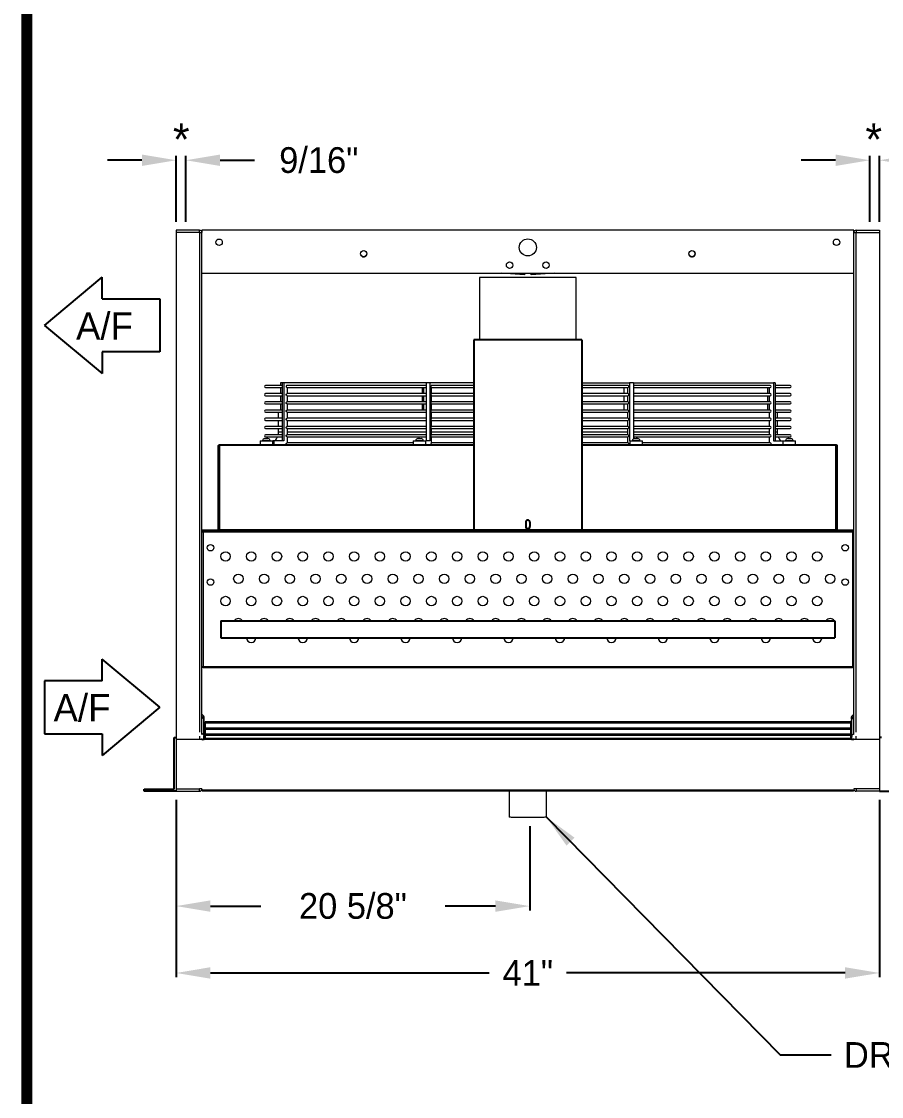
# Model space of a CAD drawing. Extents: x 6 to 271, y -23 to 146.
# Drawn here: x 10.7 to 60.8, y 38 to 100.6 of the extents above; entities that cross this region are included whole.
import ezdxf
from ezdxf.enums import TextEntityAlignment as Align

# ---------------------------------------------------------------- set-up
doc = ezdxf.new("R2010")
doc.units = 0
doc.header["$MEASUREMENT"] = 0
doc.layers.get('0').update_dxf_attribs({"linetype": 'CONTINUOUS'})
doc.layers.get('Defpoints').update_dxf_attribs({"linetype": 'CONTINUOUS'})
doc.dimstyles.get("Standard").update_dxf_attribs({"dimtxt": 1.5, "dimasz": 2, "dimexe": 0.25, "dimexo": 0.5, "dimgap": 0.75, "dimtad": 0, "dimtih": 1, "dimtoh": 1, "dimdec": 4, "dimzin": 0, "dimdsep": 46, "dimlunit": 5, "dimtxsty": 'STANDARD', "dimcen": 0.125, "dimclrd": 1, "dimclre": 1, "dimclrt": 1, "dimadec": 0, "dimazin": 0, "dimtfac": 1, "dimtdec": 4, "dimtofl": 0, "dimtmove": 0, "dimatfit": 3, "dimfxl": 1, "dimfrac": 2, "dimtolj": 1, "dimtzin": 0, "dimarcsym": 0})

# ---------------------------------------------------------------- blocks, each defined once
blk = doc.blocks.new('099front')
at = {"color": 0, "ltscale": 7}
for p, q in [((59.351, 106.851), (53.039, 106.851)), ((53.039, 106.851), (53.039, 95.789)), ((59.351, 106.851), (59.351, 95.789)), ((56.07, 96.226), (56.07, 95.976)), ((56.32, 96.226), (56.32, 95.976)), ((53.039, 95.789), (59.351, 95.789))]:
    blk.add_line(p, q, dxfattribs=at)
for centre, start, end in [((56.195, 96.226), 0, 180), ((56.195, 95.976), 180, 0)]:
    blk.add_arc(centre, 0.125, start, end, dxfattribs=at)
blk = doc.blocks.new('*D25')
at = {"color": 7, "lineweight": -2}
for p, q in [((19.707, 88.965), (19.707, 92.794)), ((20.27, 88.965), (20.27, 92.794)), ((17.707, 92.544), (15.707, 92.544)), ((22.27, 92.544), (24.27, 92.544))]:
    blk.add_line(p, q, dxfattribs=at)
at = {"color": 7}
for points in [[(17.707, 92.877), (17.707, 92.211), (19.707, 92.544)], [(22.27, 92.877), (22.27, 92.211), (20.27, 92.544)]]:
    blk.add_solid(points, dxfattribs=at)
at = {"layer": 'Defpoints', "color": 0}
for p in [(19.707, 92.544), (19.707, 88.465), (20.27, 88.465)]:
    blk.add_point(p, dxfattribs=at)
at = {"color": 7, "insert": (28.02, 92.544), "char_height": 1.5, "attachment_point": 5}
blk.add_mtext('\\A1;9/16"', dxfattribs=at)
blk = doc.blocks.new('*D26')
at = {"color": 7, "lineweight": -2}
for p, q in [((60.145, 88.965), (60.145, 92.794)), ((60.707, 88.965), (60.707, 92.794)), ((58.145, 92.544), (56.145, 92.544)), ((62.707, 92.544), (64.707, 92.544))]:
    blk.add_line(p, q, dxfattribs=at)
at = {"color": 7}
for points in [[(58.145, 92.877), (58.145, 92.211), (60.145, 92.544)], [(62.707, 92.877), (62.707, 92.211), (60.707, 92.544)]]:
    blk.add_solid(points, dxfattribs=at)
at = {"layer": 'Defpoints', "color": 0}
for p in [(60.145, 92.544), (60.145, 88.465), (60.707, 88.465)]:
    blk.add_point(p, dxfattribs=at)
at = {"color": 7, "insert": (68.457, 92.544), "char_height": 1.5, "attachment_point": 5}
blk.add_mtext('\\A1;9/16"', dxfattribs=at)
blk = doc.blocks.new('Air Flow Arror')
for p, q in [((-1.543, 6.735), (-4.35, 3.368)), ((-1.543, 6.735), (1.263, 3.368)), ((-3.087, 3.368), (-4.35, 3.368)), ((-3.087, 3.368), (-3.087, 0)), ((0, 0), (0, 3.368)), ((0, 3.368), (1.263, 3.368)), ((-3.087, 0), (0, 0))]:
    blk.add_line(p, q)
blk.add_text('A/F', height=1.5938, rotation=90).set_placement((-0.712, 0.532))
blk = doc.blocks.new('*D27')
at = {"color": 7, "lineweight": -2}
for p, q in [((19.707, 55.278), (19.707, 44.939)), ((60.707, 55.278), (60.707, 44.939)), ((21.707, 45.189), (37.957, 45.189)), ((58.707, 45.189), (42.457, 45.189))]:
    blk.add_line(p, q, dxfattribs=at)
at = {"color": 7}
for points in [[(21.707, 45.523), (21.707, 44.856), (19.707, 45.189)], [(58.707, 45.523), (58.707, 44.856), (60.707, 45.189)]]:
    blk.add_solid(points, dxfattribs=at)
at = {"layer": 'Defpoints', "color": 0}
for p in [(19.707, 55.778), (60.707, 55.778), (60.707, 45.189)]:
    blk.add_point(p, dxfattribs=at)
at = {"color": 7, "insert": (40.207, 45.189), "char_height": 1.5, "attachment_point": 5}
blk.add_mtext('\\A1;41"', dxfattribs=at)
blk = doc.blocks.new('*D28')
at = {"color": 7, "lineweight": -2}
for p, q in [((19.707, 55.278), (19.707, 48.834)), ((40.316, 53.743), (40.316, 48.834)), ((21.707, 49.084), (24.637, 49.084)), ((38.316, 49.084), (35.387, 49.084))]:
    blk.add_line(p, q, dxfattribs=at)
at = {"color": 7}
for points in [[(21.707, 49.418), (21.707, 48.751), (19.707, 49.084)], [(38.316, 49.418), (38.316, 48.751), (40.316, 49.084)]]:
    blk.add_solid(points, dxfattribs=at)
at = {"layer": 'Defpoints', "color": 0}
for p in [(19.707, 55.778), (40.316, 54.243), (40.316, 49.084)]:
    blk.add_point(p, dxfattribs=at)
at = {"color": 7, "insert": (30.012, 49.084), "char_height": 1.5, "attachment_point": 5}
blk.add_mtext('\\A1;20 5/8"', dxfattribs=at)

msp = doc.modelspace()

# ---------------------------------------------------------------- linework, layer by layer
at = {"color": 0, "linetype": 'Continuous', "lineweight": 15}
for p, q in [((19.70728, 88.4653), (19.70728, 88.3308)), ((21.07178, 88.4653), (19.70728, 88.4653)), ((21.07178, 88.3308), (19.70728, 88.3308)), ((19.70728, 88.3298), (19.70728, 55.9133)), ((21.07178, 88.3298), (19.70728, 88.3298)), ((21.07178, 88.3308), (21.07178, 88.4653)), ((21.07178, 88.3298), (21.20728, 88.3298)), ((21.07178, 88.3298), (21.07178, 59.21992)), ((59.20728, 88.4653), (21.20728, 88.4653)), ((21.20728, 88.4653), (21.20728, 88.3298)), ((21.20728, 59.08445), (21.20728, 88.3298)), ((59.20728, 88.3298), (59.20728, 88.4653)), ((59.20728, 59.08445), (59.20728, 88.3298)), ((59.20728, 88.3298), (59.34278, 88.3298)), ((59.34278, 88.4653), (59.34278, 88.3308)), ((59.34278, 88.4653), (60.70728, 88.4653)), ((59.34278, 88.3308), (60.70728, 88.3308)), ((59.34278, 88.3298), (60.70728, 88.3298)), ((59.34278, 59.21992), (59.34278, 88.3298)), ((60.70728, 88.4653), (60.70728, 88.3308)), ((60.70728, 88.3298), (60.70728, 55.9133)), ((21.20728, 85.9653), (59.20728, 85.9653)), ((40.00388, 85.85846), (38.65053, 85.9653)), ((40.01232, 85.9653), (40.00388, 85.85846)), ((40.41067, 85.85846), (40.40223, 85.9653)), ((41.76402, 85.9653), (40.41067, 85.85846)), ((43.01978, 85.7088), (37.39478, 85.7088)), ((25.79377, 79.5778), (25.79377, 79.42292)), ((25.88714, 79.5778), (25.79377, 79.5778)), ((25.98052, 79.5778), (25.88714, 79.5778)), ((25.88714, 79.5778), (25.88714, 76.1968)), ((25.98052, 79.5778), (25.98052, 76.1968)), ((34.27568, 79.5778), (25.98052, 79.5778)), ((34.50111, 79.5778), (34.27568, 79.5778)), ((34.27568, 79.5778), (34.27568, 76.1968)), ((34.50111, 79.5778), (34.50111, 76.1968)), ((37.05103, 79.5778), (34.50111, 79.5778)), ((43.36353, 79.5778), (46.13887, 79.5778)), ((46.13887, 79.5778), (46.13887, 76.1968)), ((46.3643, 79.5778), (46.13887, 79.5778)), ((46.3643, 79.5778), (46.3643, 76.3049)), ((46.3643, 79.5778), (54.52741, 79.5778)), ((54.52741, 79.5778), (54.52741, 76.1968)), ((54.62078, 79.5778), (54.52741, 79.5778)), ((54.62078, 79.5778), (54.62078, 76.1968)), ((25.88714, 79.42292), (24.91716, 79.42292)), ((24.91716, 79.30292), (25.88714, 79.30292)), ((25.88714, 78.94425), (24.91716, 78.94425)), ((25.79377, 79.30292), (25.79377, 78.94425)), ((26.17623, 79.30292), (34.27568, 79.30292)), ((34.27568, 79.42292), (26.17627, 79.42292)), ((34.27568, 78.94425), (26.17627, 78.94425)), ((26.20594, 78.94425), (26.20594, 79.30292)), ((34.05026, 79.30292), (34.05026, 78.94425)), ((34.14363, 78.94425), (34.14363, 79.30292)), ((34.58217, 79.30292), (37.05103, 79.30292)), ((37.05103, 79.42292), (34.58226, 79.42292)), ((37.05103, 78.94425), (34.58226, 78.94425)), ((34.59448, 78.94425), (34.59448, 79.30292)), ((46.05855, 79.42292), (43.36353, 79.42292)), ((43.36353, 79.30292), (46.05855, 79.30292)), ((46.05855, 78.94425), (43.36353, 78.94425)), ((45.82007, 78.94425), (45.82007, 79.30292)), ((46.04549, 78.94425), (46.04549, 79.30292)), ((54.3335, 79.42292), (46.3643, 79.42292)), ((46.3643, 79.30292), (54.3335, 79.30292)), ((54.3335, 78.94425), (46.3643, 78.94425)), ((54.20861, 78.94425), (54.20861, 79.30292)), ((54.30198, 78.94425), (54.30198, 79.30292)), ((55.49739, 79.42292), (54.62078, 79.42292)), ((54.62078, 79.30292), (55.49739, 79.30292)), ((55.49739, 78.94425), (54.62078, 78.94425)), ((24.91716, 78.82425), (25.88714, 78.82425)), ((25.88714, 78.46559), (24.91716, 78.46559)), ((24.91716, 78.34559), (25.88714, 78.34559)), ((25.79377, 78.82425), (25.79377, 78.46559)), ((25.79377, 78.34559), (25.79377, 77.98692)), ((26.17623, 78.82425), (34.27568, 78.82425)), ((26.17623, 78.34559), (34.27568, 78.34559)), ((34.27568, 78.46559), (26.17627, 78.46559)), ((26.20594, 78.46559), (26.20594, 78.82425)), ((26.20594, 77.98692), (26.20594, 78.34559)), ((34.05026, 78.82425), (34.05026, 78.46559)), ((34.05026, 78.34559), (34.05026, 77.98692)), ((34.14363, 78.46559), (34.14363, 78.82425)), ((34.14363, 77.98692), (34.14363, 78.34559)), ((34.58217, 78.82425), (37.05103, 78.82425)), ((34.58218, 78.34559), (37.05103, 78.34559)), ((37.05103, 78.46559), (34.58226, 78.46559)), ((34.59448, 78.46559), (34.59448, 78.82425)), ((34.59448, 77.98692), (34.59448, 78.34559)), ((43.36353, 78.82425), (46.05855, 78.82425)), ((46.05855, 78.46559), (43.36353, 78.46559)), ((43.36353, 78.34559), (46.05855, 78.34559)), ((45.82007, 78.46559), (45.82007, 78.82425)), ((45.82007, 77.98692), (45.82007, 78.34559)), ((46.04549, 78.46559), (46.04549, 78.82425)), ((46.04549, 77.98692), (46.04549, 78.34559)), ((46.3643, 78.82425), (54.3335, 78.82425)), ((54.3335, 78.46559), (46.3643, 78.46559)), ((46.3643, 78.34559), (54.3335, 78.34559)), ((54.20861, 78.46559), (54.20861, 78.82425)), ((54.20861, 77.98692), (54.20861, 78.34559)), ((54.30198, 78.46559), (54.30198, 78.82425)), ((54.30198, 77.98692), (54.30198, 78.34559)), ((54.62078, 78.82425), (55.49739, 78.82425)), ((55.49739, 78.46559), (54.62078, 78.46559)), ((54.62078, 78.34559), (55.49739, 78.34559)), ((25.88714, 77.98692), (24.91716, 77.98692)), ((24.91716, 77.86692), (25.88714, 77.86692)), ((26.17623, 77.86692), (34.27568, 77.86692)), ((34.27568, 77.98692), (26.17627, 77.98692)), ((26.20594, 77.50826), (26.20594, 77.86692)), ((34.58218, 77.86692), (37.05103, 77.86692)), ((37.05103, 77.98692), (34.58226, 77.98692)), ((34.59448, 77.50826), (34.59448, 77.86692)), ((46.05855, 77.98692), (43.36353, 77.98692)), ((43.36353, 77.86692), (46.05855, 77.86692)), ((46.04549, 77.50826), (46.04549, 77.86692)), ((54.3335, 77.98692), (46.3643, 77.98692)), ((46.3643, 77.86692), (54.3335, 77.86692)), ((54.30198, 77.50826), (54.30198, 77.86692)), ((55.49739, 77.98692), (54.62078, 77.98692)), ((54.62078, 77.86692), (55.49739, 77.86692)), ((25.88714, 77.50826), (24.91716, 77.50826)), ((24.91716, 77.38826), (25.88714, 77.38826)), ((26.17623, 77.38826), (34.27568, 77.38826)), ((34.27568, 77.50826), (26.17627, 77.50826)), ((26.20594, 77.02959), (26.20594, 77.38826)), ((34.58218, 77.38826), (37.05103, 77.38826)), ((37.05103, 77.50826), (34.58226, 77.50826)), ((34.59448, 77.02959), (34.59448, 77.38826)), ((46.05855, 77.50826), (43.36353, 77.50826)), ((43.36353, 77.38826), (46.05855, 77.38826)), ((46.04549, 77.02959), (46.04549, 77.38826)), ((54.3335, 77.50826), (46.3643, 77.50826)), ((46.3643, 77.38826), (54.3335, 77.38826)), ((54.30198, 77.02959), (54.30198, 77.38826)), ((55.49739, 77.50826), (54.62078, 77.50826)), ((54.62078, 77.38826), (55.49739, 77.38826)), ((25.88714, 77.02959), (24.91716, 77.02959)), ((24.91716, 76.90959), (25.88714, 76.90959)), ((25.88714, 76.55092), (24.91716, 76.55092)), ((24.91716, 76.43092), (25.88714, 76.43092)), ((25.88714, 76.7028), (25.65948, 76.7028)), ((26.17623, 76.90959), (34.27568, 76.90959)), ((26.17623, 76.43092), (34.27568, 76.43092)), ((34.27568, 77.02959), (26.17627, 77.02959)), ((34.27568, 76.55092), (26.17627, 76.55092)), ((26.20594, 76.55092), (26.20594, 76.90959)), ((34.27568, 76.7028), (26.20594, 76.7028)), ((26.20594, 76.07226), (26.20594, 76.43092)), ((34.58217, 76.90959), (37.05103, 76.90959)), ((34.58217, 76.43092), (37.05103, 76.43092)), ((37.05103, 77.02959), (34.58226, 77.02959)), ((37.05103, 76.55092), (34.58226, 76.55092)), ((34.59448, 76.55092), (34.59448, 76.90959)), ((37.05103, 76.7028), (34.59448, 76.7028)), ((34.59448, 76.07226), (34.59448, 76.43092)), ((46.05855, 77.02959), (43.36353, 77.02959)), ((43.36353, 76.90959), (46.05855, 76.90959)), ((46.04549, 76.7028), (43.36353, 76.7028)), ((46.05855, 76.55092), (43.36353, 76.55092)), ((43.36353, 76.43092), (46.05855, 76.43092)), ((46.04549, 76.55092), (46.04549, 76.90959)), ((46.04549, 76.07226), (46.04549, 76.43092)), ((54.3335, 77.02959), (46.3643, 77.02959)), ((46.3643, 76.90959), (54.3335, 76.90959)), ((54.30198, 76.7028), (46.3643, 76.7028)), ((54.3335, 76.55092), (46.3643, 76.55092)), ((46.3643, 76.43092), (54.3335, 76.43092)), ((54.30198, 76.55092), (54.30198, 76.90959)), ((54.30198, 76.07226), (54.30198, 76.43092)), ((55.49739, 77.02959), (54.62078, 77.02959)), ((54.62078, 76.90959), (55.49739, 76.90959)), ((54.75508, 76.7028), (54.62078, 76.7028)), ((55.49739, 76.55092), (54.62078, 76.55092)), ((54.62078, 76.43092), (55.49739, 76.43092)), ((22.20728, 75.9143), (22.15728, 75.9143)), ((22.15728, 71.0163), (22.15728, 75.9143)), ((22.20728, 71.0163), (22.20728, 75.9143)), ((22.25728, 75.9143), (22.20728, 75.9143)), ((22.20828, 75.9653), (22.20828, 75.9153)), ((22.20828, 75.9653), (22.25828, 75.9653)), ((37.05103, 75.9653), (22.25828, 75.9653)), ((22.25828, 75.9143), (22.25828, 75.9653)), ((37.05103, 75.9143), (22.25828, 75.9143)), ((22.25828, 71.0163), (22.25828, 75.9143)), ((24.59426, 76.1968), (25.10447, 76.1968)), ((24.76117, 76.1978), (24.74451, 76.1978)), ((25.18201, 76.1978), (24.76117, 76.1978)), ((24.86851, 76.3218), (24.86867, 76.3218)), ((24.8714, 76.3218), (24.86867, 76.3218)), ((24.8714, 76.3218), (24.8819, 76.3218)), ((24.89258, 76.3218), (24.8819, 76.3218)), ((24.89258, 76.3218), (24.96862, 76.3218)), ((24.98018, 76.3218), (24.96862, 76.3218)), ((24.98646, 76.3218), (24.98018, 76.3218)), ((24.98646, 76.3218), (25.01183, 76.3218)), ((25.02637, 76.3218), (25.01183, 76.3218)), ((25.02637, 76.3218), (25.05801, 76.3218)), ((25.10447, 76.1968), (25.33226, 76.1968)), ((25.39755, 76.1968), (25.33226, 76.1968)), ((25.39755, 76.1968), (25.39755, 75.9653)), ((25.98052, 76.1968), (25.39755, 76.1968)), ((33.524, 76.07226), (26.17627, 76.07226)), ((33.524, 76.1968), (34.03421, 76.1968)), ((33.80929, 76.1978), (33.67425, 76.1978)), ((33.79825, 76.3218), (33.8299, 76.3218)), ((34.11175, 76.1978), (33.80929, 76.1978)), ((33.84444, 76.3218), (33.8299, 76.3218)), ((33.84444, 76.3218), (33.86981, 76.3218)), ((33.87609, 76.3218), (33.86981, 76.3218)), ((33.88764, 76.3218), (33.87609, 76.3218)), ((33.88764, 76.3218), (33.96368, 76.3218)), ((33.97436, 76.3218), (33.96368, 76.3218)), ((33.97436, 76.3218), (33.98487, 76.3218)), ((33.9876, 76.3218), (33.98487, 76.3218)), ((33.9876, 76.3218), (33.98775, 76.3218)), ((34.03421, 76.1968), (34.262, 76.1968)), ((34.50111, 76.1968), (34.262, 76.1968)), ((37.05103, 76.07226), (34.58226, 76.07226)), ((46.05855, 76.07226), (43.36353, 76.07226)), ((58.15628, 75.9653), (43.36353, 75.9653)), ((58.15628, 75.9143), (43.36353, 75.9143)), ((46.13887, 76.1968), (46.15255, 76.1968)), ((46.15255, 76.1968), (46.66276, 76.1968)), ((46.60526, 76.1978), (46.3028, 76.1978)), ((46.4268, 76.3218), (46.42695, 76.3218)), ((46.42968, 76.3218), (46.42695, 76.3218)), ((46.42968, 76.3218), (46.44019, 76.3218)), ((46.45087, 76.3218), (46.44019, 76.3218)), ((46.45087, 76.3218), (46.52691, 76.3218)), ((46.53847, 76.3218), (46.52691, 76.3218)), ((46.54474, 76.3218), (46.53847, 76.3218)), ((46.54474, 76.3218), (46.57011, 76.3218)), ((46.58465, 76.3218), (46.57011, 76.3218)), ((46.58465, 76.3218), (46.6163, 76.3218)), ((46.7403, 76.1978), (46.60526, 76.1978)), ((46.66276, 76.1968), (46.89055, 76.1968)), ((54.3335, 76.07226), (46.89055, 76.07226)), ((54.52741, 76.1968), (55.08229, 76.1968)), ((55.08229, 76.1968), (55.5925, 76.1968)), ((55.65339, 76.1978), (55.23254, 76.1978)), ((55.35654, 76.3218), (55.38819, 76.3218)), ((55.40273, 76.3218), (55.38819, 76.3218)), ((55.40273, 76.3218), (55.4281, 76.3218)), ((55.43438, 76.3218), (55.4281, 76.3218)), ((55.44593, 76.3218), (55.43438, 76.3218)), ((55.44593, 76.3218), (55.52197, 76.3218)), ((55.53265, 76.3218), (55.52197, 76.3218)), ((55.53265, 76.3218), (55.54316, 76.3218)), ((55.54589, 76.3218), (55.54316, 76.3218)), ((55.54589, 76.3218), (55.54604, 76.3218)), ((55.5925, 76.1968), (55.82029, 76.1968)), ((55.67004, 76.1978), (55.65339, 76.1978)), ((58.15628, 75.9653), (58.20628, 75.9653)), ((58.15628, 75.9143), (58.15628, 75.9653)), ((58.15628, 71.0163), (58.15628, 75.9143)), ((58.15728, 75.9143), (58.20728, 75.9143)), ((58.20628, 75.9153), (58.20628, 75.9653)), ((58.25728, 75.9143), (58.20728, 75.9143)), ((58.20728, 71.0163), (58.20728, 75.9143)), ((58.25728, 71.0163), (58.25728, 75.9143)), ((21.20728, 71.0153), (22.15628, 71.0153)), ((21.20728, 70.9653), (21.27078, 70.9653)), ((21.20728, 70.9018), (21.27128, 70.9018)), ((21.27028, 70.9013), (21.20728, 70.9013)), ((21.27028, 70.9013), (21.27028, 63.0293)), ((21.27028, 70.9013), (21.27128, 70.9013)), ((21.27078, 70.9653), (21.27078, 70.9028)), ((21.27078, 70.9653), (22.14378, 70.9653)), ((21.27078, 70.9028), (22.14378, 70.9028)), ((21.27128, 70.9013), (21.27128, 70.9023)), ((21.27128, 70.9023), (22.26978, 70.9023)), ((21.27128, 70.9013), (21.27128, 63.0293)), ((21.27128, 70.9013), (59.14328, 70.9013)), ((22.14378, 70.9653), (22.15628, 70.9653)), ((22.14378, 70.9028), (22.14378, 70.9653)), ((22.15628, 71.0153), (22.15628, 70.9653)), ((22.15728, 71.0163), (22.20728, 71.0163)), ((22.25828, 71.0163), (22.20728, 71.0163)), ((22.25828, 71.0163), (22.25828, 71.0153)), ((58.15628, 71.0163), (22.25828, 71.0163)), ((22.25828, 71.0153), (58.15628, 71.0153)), ((22.25828, 70.9653), (22.25828, 71.0153)), ((22.25828, 70.9653), (22.26978, 70.9653)), ((22.26978, 70.9023), (22.26978, 70.9653)), ((22.26978, 70.9653), (58.14478, 70.9653)), ((58.14478, 70.9653), (58.15628, 70.9653)), ((58.14478, 70.9653), (58.14478, 70.9023)), ((58.14478, 70.9023), (59.14328, 70.9023)), ((58.15628, 71.0153), (58.15628, 71.0163)), ((58.20728, 71.0163), (58.15628, 71.0163)), ((58.15628, 70.9653), (58.15628, 71.0153)), ((58.25728, 71.0163), (58.20728, 71.0163)), ((58.25828, 71.0153), (58.25828, 70.9653)), ((58.25828, 71.0153), (59.20728, 71.0153)), ((58.25828, 70.9653), (58.27078, 70.9653)), ((58.27078, 70.9653), (58.27078, 70.9028)), ((59.14378, 70.9653), (58.27078, 70.9653)), ((59.14378, 70.9028), (58.27078, 70.9028)), ((59.14328, 70.9023), (59.14328, 70.9013)), ((59.14328, 70.9018), (59.20728, 70.9018)), ((59.14328, 70.9013), (59.14328, 63.0293)), ((59.14328, 70.9013), (59.14428, 70.9013)), ((59.14378, 70.9653), (59.20728, 70.9653)), ((59.14378, 70.9028), (59.14378, 70.9653)), ((59.20728, 70.9013), (59.14428, 70.9013)), ((59.14428, 70.9013), (59.14428, 63.0293)), ((21.27028, 63.0293), (21.20728, 63.0293)), ((21.27028, 63.0293), (21.27128, 63.0293)), ((21.27128, 63.0293), (59.14328, 63.0293)), ((21.27128, 63.0293), (21.27128, 63.0283)), ((59.14328, 63.0283), (21.27128, 63.0283)), ((21.27128, 62.9653), (21.27128, 63.0283)), ((59.14328, 62.9653), (21.27128, 62.9653)), ((59.14328, 63.0283), (59.14328, 63.0293)), ((59.14328, 63.0293), (59.14428, 63.0293)), ((59.14328, 62.9653), (59.14328, 63.0283)), ((59.20728, 63.0293), (59.14428, 63.0293)), ((21.20728, 60.26614), (21.31368, 60.15977)), ((21.31368, 60.04203), (21.20728, 60.14841)), ((21.31368, 60.04203), (21.31368, 60.15977)), ((59.20728, 60.26614), (59.10088, 60.15977)), ((59.10088, 60.04203), (59.10088, 60.15977)), ((59.10088, 60.04203), (59.20728, 60.14841)), ((21.20728, 60.08445), (21.31368, 59.97808)), ((21.29461, 59.99715), (21.33228, 59.99715)), ((21.31368, 59.04203), (21.31368, 59.97808)), ((21.33228, 59.99715), (21.33228, 60.11488)), ((21.33228, 59.93319), (21.33228, 59.99715)), ((21.33228, 58.99715), (21.33228, 59.93319)), ((21.33328, 60.11488), (21.33328, 60.11342)), ((21.33328, 59.4333), (21.33328, 60.11342)), ((59.01828, 59.81837), (21.39628, 59.81837)), ((21.39628, 59.81837), (21.39628, 59.80823)), ((59.01828, 59.80823), (21.39628, 59.80823)), ((21.39628, 59.80823), (21.39628, 59.74276)), ((59.01828, 59.74276), (21.39628, 59.74276)), ((21.39628, 59.74276), (21.39628, 59.4579)), ((59.01828, 59.81837), (59.01828, 59.80823)), ((59.01828, 59.80823), (59.01828, 59.74276)), ((59.01828, 59.74276), (59.01828, 59.4579)), ((59.08228, 59.75438), (59.01928, 59.75438)), ((59.01928, 59.74424), (59.01928, 59.75438)), ((59.01928, 59.74424), (59.08228, 59.74424)), ((59.08128, 60.11488), (59.08128, 60.11342)), ((59.08128, 60.11342), (59.08128, 59.75438)), ((59.08228, 59.99715), (59.08228, 60.11488)), ((59.08228, 59.99715), (59.11994, 59.99715)), ((59.08228, 59.99715), (59.08228, 59.93319)), ((59.08228, 58.99715), (59.08228, 59.93319)), ((59.20728, 60.08445), (59.10088, 59.97808)), ((59.10088, 59.04203), (59.10088, 59.97808)), ((21.07178, 58.99056), (21.07178, 58.79366)), ((21.31368, 59.04203), (21.20728, 59.14841)), ((21.29461, 58.99715), (21.33228, 58.99715)), ((21.31368, 58.83709), (21.31368, 58.97808)), ((21.33228, 59.4333), (21.39628, 59.4333)), ((21.33228, 59.43184), (21.39628, 59.43184)), ((21.33228, 59.07284), (21.39628, 59.07284)), ((21.33228, 59.07137), (21.39628, 59.07137)), ((21.33228, 58.93319), (21.33228, 58.99715)), ((21.33228, 58.7922), (21.33228, 58.93319)), ((59.01828, 59.4579), (21.39628, 59.4579)), ((21.39628, 59.4579), (21.39628, 59.44776)), ((59.01828, 59.44776), (21.39628, 59.44776)), ((21.39628, 59.44776), (21.39628, 59.38229)), ((59.01828, 59.38229), (21.39628, 59.38229)), ((21.39628, 59.38229), (21.39628, 59.09744)), ((59.01828, 59.09744), (21.39628, 59.09744)), ((21.39628, 59.09744), (21.39628, 59.0873)), ((59.01828, 59.0873), (21.39628, 59.0873)), ((21.39628, 59.0873), (21.39628, 59.02183)), ((59.01828, 59.02183), (21.39628, 59.02183)), ((21.39628, 59.02183), (21.39628, 58.85906)), ((59.01828, 59.4579), (59.01828, 59.44776)), ((59.01828, 59.44776), (59.01828, 59.38229)), ((59.01828, 59.38229), (59.01828, 59.09744)), ((59.01828, 59.09744), (59.01828, 59.0873)), ((59.01828, 59.0873), (59.01828, 59.02183)), ((59.01828, 59.02183), (59.01828, 58.85906)), ((59.08228, 59.39392), (59.01928, 59.39392)), ((59.01928, 59.38378), (59.01928, 59.39392)), ((59.01928, 59.38378), (59.08228, 59.38378)), ((59.08228, 59.03345), (59.01928, 59.03345)), ((59.01928, 59.02331), (59.01928, 59.03345)), ((59.01928, 59.02331), (59.08228, 59.02331)), ((59.08228, 58.99715), (59.11994, 58.99715)), ((59.08228, 58.99715), (59.08228, 58.93319)), ((59.08228, 58.7922), (59.08228, 58.93319)), ((59.10088, 59.04203), (59.20728, 59.14841)), ((59.10088, 58.83709), (59.10088, 58.97808)), ((59.34278, 58.79366), (59.34278, 58.99056)), ((60.70728, 58.79366), (19.70728, 58.79366)), ((21.20728, 58.79075), (21.20728, 58.8551)), ((21.20728, 58.79075), (21.25728, 58.79075)), ((21.25728, 58.79075), (21.25728, 58.80511)), ((21.25728, 58.71237), (21.25828, 58.71237)), ((21.25728, 58.71091), (21.25828, 58.71091)), ((21.25828, 58.79075), (21.25828, 58.79191)), ((59.15628, 58.79191), (21.25828, 58.79191)), ((59.15628, 58.79075), (21.25828, 58.79075)), ((21.26948, 58.79291), (21.31368, 58.83709)), ((21.26978, 58.7922), (21.33228, 58.7922)), ((21.26978, 58.7922), (21.26978, 58.79191)), ((21.33228, 58.7922), (21.33228, 58.79191)), ((21.33328, 58.7922), (21.33328, 58.79366)), ((59.08128, 58.7922), (21.33328, 58.7922)), ((21.33328, 58.7922), (21.33328, 58.79191)), ((59.01828, 58.85906), (21.39628, 58.85906)), ((21.39628, 58.85906), (21.39628, 58.84892)), ((59.01828, 58.84892), (21.39628, 58.84892)), ((21.39628, 58.84892), (21.39628, 58.79366)), ((59.01828, 58.85906), (59.01828, 58.84892)), ((59.01828, 58.84892), (59.01828, 58.79366)), ((59.08228, 58.79508), (59.01928, 58.79508)), ((59.01928, 58.79366), (59.01928, 58.79508)), ((59.08128, 58.7922), (59.08128, 58.79366)), ((59.08128, 58.79191), (59.08128, 58.7922)), ((59.08228, 58.7922), (59.14478, 58.7922)), ((59.08228, 58.79191), (59.08228, 58.7922)), ((59.14507, 58.79291), (59.10088, 58.83709)), ((59.14478, 58.79191), (59.14478, 58.7922)), ((59.15628, 58.80411), (59.15628, 58.79191)), ((59.15628, 58.79075), (59.15628, 58.79191)), ((59.15728, 58.79075), (59.15728, 58.80511)), ((59.15728, 58.79075), (59.20728, 58.79075)), ((59.20728, 58.79075), (59.20728, 58.8551)), ((19.70728, 55.9133), (21.07178, 55.9133)), ((19.70728, 55.9123), (19.70728, 55.7778)), ((19.70728, 55.9123), (21.07178, 55.9123)), ((19.70728, 55.7778), (21.07178, 55.7778)), ((21.20728, 55.9133), (21.07178, 55.9133)), ((21.07178, 55.7778), (21.07178, 55.9123)), ((21.20728, 55.9133), (21.20728, 55.84255)), ((21.20728, 55.84255), (21.25728, 55.84255)), ((59.15628, 55.84255), (21.25828, 55.84255)), ((21.25828, 55.84155), (21.25828, 55.84255)), ((21.25828, 55.84155), (21.25828, 55.79156)), ((59.15628, 55.84255), (59.15628, 55.84155)), ((59.15628, 55.79156), (59.15628, 55.84155)), ((59.15728, 55.84255), (59.20728, 55.84255)), ((59.20728, 55.9133), (59.20728, 55.84255)), ((59.34278, 55.9133), (59.20728, 55.9133)), ((60.70728, 55.9133), (59.34278, 55.9133)), ((59.34278, 55.9123), (59.34278, 55.7778)), ((60.70728, 55.9123), (59.34278, 55.9123)), ((60.70728, 55.7778), (59.34278, 55.7778)), ((60.70728, 55.9123), (60.70728, 55.7778)), ((60.70728, 55.9123), (60.70728, 55.7778))]:
    msp.add_line(p, q, dxfattribs=at)
at = {"color": 0}
for p, q in [((12.02584, 82.91973), (15.39354, 85.72604)), ((15.39354, 84.4632), (15.39354, 85.72604)), ((15.39354, 84.4632), (18.76124, 84.4632)), ((18.76124, 84.4632), (18.76124, 81.37627)), ((12.02584, 82.91973), (15.39354, 80.11343)), ((18.76124, 81.37627), (15.39354, 81.37627)), ((15.39354, 81.37627), (15.39354, 80.11343)), ((22.30728, 65.70323), (58.10728, 65.70323)), ((22.30728, 65.70323), (22.30728, 64.7238)), ((58.10728, 65.70323), (58.10728, 64.7238)), ((22.30728, 64.7238), (58.10728, 64.7238)), ((19.58228, 55.9028), (19.58228, 58.9028)), ((19.58228, 58.9028), (19.70728, 58.9028)), ((60.83228, 58.9028), (60.70728, 58.9028)), ((17.83228, 55.7778), (17.83228, 55.9028)), ((17.83228, 55.9028), (19.58228, 55.9028)), ((19.70728, 55.7778), (17.83228, 55.7778)), ((60.70728, 55.7778), (62.58228, 55.7778))]:
    msp.add_line(p, q, dxfattribs=at)
at = {"color": 0, "const_width": 0.63999}
msp.add_lwpolyline([(11.00839, -18.24898), (267.00583, -18.24898), (267.00583, 141.74942), (11.00839, 141.74942), (11.00839, -18.24898)], dxfattribs=at)
at = {"color": 0, "linetype": 'Continuous', "lineweight": 15, "flags": 128}
for points in [[(46.05855, 79.42292), (46.05861, 79.42292), (46.06788, 79.41774), (46.07556, 79.40321), (46.08034, 79.38181), (46.08141, 79.35719), (46.07857, 79.33354), (46.07232, 79.31491), (46.06372, 79.30446), (46.05855, 79.30292)], [(46.05855, 78.94425), (46.0628, 78.94321), (46.07117, 78.93438), (46.07759, 78.9178), (46.08106, 78.89604), (46.08106, 78.87246), (46.07759, 78.85071), (46.07117, 78.83413), (46.0628, 78.82529), (46.05855, 78.82425)], [(46.05855, 78.46559), (46.0628, 78.46455), (46.07117, 78.45571), (46.07759, 78.43914), (46.08106, 78.41738), (46.08106, 78.3938), (46.07759, 78.37204), (46.07117, 78.35546), (46.0628, 78.34663), (46.05855, 78.34559)], [(46.05855, 77.98692), (46.0628, 77.98588), (46.07117, 77.97705), (46.07759, 77.96047), (46.08106, 77.93871), (46.08106, 77.91513), (46.07759, 77.89337), (46.07117, 77.8768), (46.0628, 77.86796), (46.05855, 77.86692)], [(46.05855, 77.50826), (46.0628, 77.50722), (46.07117, 77.49838), (46.07759, 77.48181), (46.08106, 77.46005), (46.08106, 77.43647), (46.07759, 77.41471), (46.07117, 77.39813), (46.0628, 77.38929), (46.05855, 77.38826)], [(25.65948, 76.7028), (25.65184, 76.59607), (25.64394, 76.55092)], [(46.05855, 77.02959), (46.0628, 77.02855), (46.07117, 77.01972), (46.07759, 77.00314), (46.08106, 76.98138), (46.08106, 76.9578), (46.07759, 76.93604), (46.07117, 76.91946), (46.0628, 76.91063), (46.05855, 76.90959)], [(46.05855, 76.55092), (46.0628, 76.54989), (46.07117, 76.54105), (46.07759, 76.52447), (46.08106, 76.50271), (46.08106, 76.47914), (46.07759, 76.45738), (46.07117, 76.4408), (46.0628, 76.43196), (46.05855, 76.43092)], [(54.77062, 76.55092), (54.76271, 76.59607), (54.75508, 76.7028)], [(46.05855, 76.07226), (46.06306, 76.07109), (46.0715, 76.06181), (46.07788, 76.04466), (46.08118, 76.02236), (46.0809, 75.99846), (46.07706, 75.97675), (46.07284, 75.9653)], [(41.30103, 54.268), (41.29551, 54.26545), (41.2759, 54.26258), (41.24237, 54.25978), (41.19534, 54.25709), (41.13543, 54.25454), (41.06342, 54.25217), (40.98024, 54.25001), (40.887, 54.24807), (40.78489, 54.2464), (40.67525, 54.24501), (40.55951, 54.24392), (40.43917, 54.24314), (40.31582, 54.24269), (40.19105, 54.24257), (40.06649, 54.24278), (39.94377, 54.24331), (39.82448, 54.24417), (39.71018, 54.24534), (39.60236, 54.24681), (39.50243, 54.24855), (39.41169, 54.25055), (39.33132, 54.25277), (39.26237, 54.25519), (39.20573, 54.25778), (39.16216, 54.2605), (39.13221, 54.26332), (39.11627, 54.2662), (39.11353, 54.268)]]:
    msp.add_lwpolyline(points, dxfattribs=at)
at = {"color": 0, "linetype": 'Continuous', "lineweight": 15}
for centre, radius in [((22.20728, 87.76501), 0.1875), ((40.20728, 87.4653), 0.5), ((58.20728, 87.76501), 0.1875), ((30.63737, 87.09948), 0.1875), ((49.77718, 87.09948), 0.1875), ((39.14616, 86.42773), 0.1875), ((41.26839, 86.42773), 0.1875), ((21.70728, 69.9653), 0.1875), ((22.58228, 69.4578), 0.275), ((24.08228, 69.4578), 0.275), ((25.58228, 69.4578), 0.275), ((27.08228, 69.4578), 0.275), ((28.58228, 69.4578), 0.275), ((30.08228, 69.4578), 0.275), ((31.58228, 69.4578), 0.275), ((33.08228, 69.4578), 0.275), ((34.58228, 69.4578), 0.275), ((36.08228, 69.4578), 0.275), ((37.58228, 69.4578), 0.275), ((39.08228, 69.4578), 0.275), ((40.58228, 69.4578), 0.275), ((42.08228, 69.4578), 0.275), ((43.58228, 69.4578), 0.275), ((45.08228, 69.4578), 0.275), ((46.58228, 69.4578), 0.275), ((48.08228, 69.4578), 0.275), ((49.58228, 69.4578), 0.275), ((51.08228, 69.4578), 0.275), ((52.58228, 69.4578), 0.275), ((54.08228, 69.4578), 0.275), ((55.58228, 69.4578), 0.275), ((57.08228, 69.4578), 0.275), ((58.70728, 69.9653), 0.1875), ((23.33228, 68.1588), 0.275), ((24.83228, 68.1588), 0.275), ((26.33228, 68.1588), 0.275), ((27.83228, 68.1588), 0.275), ((29.33228, 68.1588), 0.275), ((30.83228, 68.1588), 0.275), ((32.33228, 68.1588), 0.275), ((33.83228, 68.1588), 0.275), ((35.33228, 68.1588), 0.275), ((36.83228, 68.1588), 0.275), ((38.33228, 68.1588), 0.275), ((39.83228, 68.1588), 0.275), ((41.33228, 68.1588), 0.275), ((42.83228, 68.1588), 0.275), ((44.33228, 68.1588), 0.275), ((45.83228, 68.1588), 0.275), ((47.33228, 68.1588), 0.275), ((48.83228, 68.1588), 0.275), ((50.33228, 68.1588), 0.275), ((51.83228, 68.1588), 0.275), ((53.33228, 68.1588), 0.275), ((54.83228, 68.1588), 0.275), ((56.33228, 68.1588), 0.275), ((57.83228, 68.1588), 0.275), ((21.70728, 67.9653), 0.1875), ((58.70728, 67.9653), 0.1875), ((22.58228, 66.8598), 0.275), ((24.08228, 66.8598), 0.275), ((25.58228, 66.8598), 0.275), ((27.08228, 66.8598), 0.275), ((28.58228, 66.8598), 0.275), ((30.08228, 66.8598), 0.275), ((31.58228, 66.8598), 0.275), ((33.08228, 66.8598), 0.275), ((34.58228, 66.8598), 0.275), ((36.08228, 66.8598), 0.275), ((37.58228, 66.8598), 0.275), ((39.08228, 66.8598), 0.275), ((40.58228, 66.8598), 0.275), ((42.08228, 66.8598), 0.275), ((43.58228, 66.8598), 0.275), ((45.08228, 66.8598), 0.275), ((46.58228, 66.8598), 0.275), ((48.08228, 66.8598), 0.275), ((49.58228, 66.8598), 0.275), ((51.08228, 66.8598), 0.275), ((52.58228, 66.8598), 0.275), ((54.08228, 66.8598), 0.275), ((55.58228, 66.8598), 0.275), ((57.08228, 66.8598), 0.275)]:
    msp.add_circle(centre, radius, dxfattribs=at)
for centre, radius, start, end in [((21.07178, 88.3298), 0.1355, 0, 90), ((21.07178, 88.3298), 0.001, 0, 90), ((59.34278, 88.3298), 0.1355, 90, 180), ((59.34278, 88.3298), 0.001, 90, 180), ((30.63737, 87.09964), 0.1875, 235.2493066, 0), ((49.77718, 87.09964), 0.1875, 180, 55.3945822), ((24.91716, 79.36292), 0.06, 90, 270), ((24.91716, 78.88425), 0.06, 90, 270), ((54.33033, 79.36292), 0.06008, 273.026347, 86.973653), ((54.33021, 78.88425), 0.06009, 273.1439759, 86.8560241), ((55.49739, 79.36292), 0.06, 270, 90), ((55.49739, 78.88425), 0.06, 270, 90), ((24.91716, 78.40559), 0.06, 90, 270), ((54.3302, 78.40559), 0.06009, 273.1445885, 86.8554115), ((55.49739, 78.40559), 0.06, 270, 90), ((24.91716, 77.92692), 0.06, 90, 270), ((54.33021, 77.92692), 0.06009, 273.1430274, 86.8569726), ((55.49739, 77.92692), 0.06, 270, 90), ((24.91716, 77.44826), 0.06, 90, 270), ((54.3302, 77.44826), 0.06009, 273.1445885, 86.8554115), ((55.49739, 77.44826), 0.06, 270, 90), ((24.91716, 76.96959), 0.06, 90, 270), ((24.91716, 76.49092), 0.06, 90, 270), ((24.90948, 76.7028), 0.75, 317.5717297, 338.7458884), ((54.33021, 76.96959), 0.06009, 273.1430274, 86.8569726), ((54.3302, 76.49092), 0.06009, 273.1445885, 86.8554115), ((55.50508, 76.7028), 0.75, 201.2541116, 222.4282703), ((55.49739, 76.96959), 0.06, 270, 90), ((55.49739, 76.49092), 0.06, 270, 90), ((22.20828, 75.9143), 0.051, 90, 180), ((22.20828, 75.9143), 0.001, 90, 180), ((24.86851, 76.1978), 0.124, 90, 180), ((25.05801, 76.1978), 0.124, 0, 90), ((33.79825, 76.1978), 0.124, 90, 180), ((33.98775, 76.1978), 0.124, 0, 90), ((46.4268, 76.1978), 0.124, 90, 180), ((46.6163, 76.1978), 0.124, 0, 90), ((54.32889, 76.01173), 0.06071, 310.1202956, 85.6447004), ((55.35654, 76.1978), 0.124, 90, 180), ((55.54604, 76.1978), 0.124, 0, 90), ((58.20628, 75.9143), 0.051, 0, 90), ((58.20628, 75.9143), 0.001, 0, 90), ((21.27078, 70.9018), 0.0635, 90, 180), ((21.27078, 70.9018), 0.001, 90, 180), ((22.14378, 70.9018), 0.0635, 0, 90), ((22.14378, 70.9018), 0.001, 30.0000001, 90), ((22.15628, 71.0163), 0.001, 270, 0), ((22.15628, 71.0163), 0.051, 270, 0), ((58.25828, 71.0163), 0.051, 180, 270), ((58.27078, 70.9018), 0.0635, 90, 180), ((58.25828, 71.0163), 0.001, 180, 270), ((58.27078, 70.9018), 0.001, 90, 150), ((59.14378, 70.9018), 0.0635, 0, 90), ((59.14378, 70.9018), 0.001, 0, 90), ((23.33228, 65.5608), 0.275, 31.192083, 148.807917), ((24.83228, 65.5608), 0.275, 31.192083, 148.807917), ((26.33228, 65.5608), 0.275, 31.192083, 148.807917), ((27.83228, 65.5608), 0.275, 31.192083, 148.807917), ((29.33228, 65.5608), 0.275, 31.192083, 148.807917), ((30.83228, 65.5608), 0.275, 31.192083, 148.807917), ((32.33228, 65.5608), 0.275, 31.192083, 148.807917), ((33.83228, 65.5608), 0.275, 31.192083, 148.807917), ((35.33228, 65.5608), 0.275, 31.192083, 148.807917), ((36.83228, 65.5608), 0.275, 31.192083, 148.807917), ((38.33228, 65.5608), 0.275, 31.192083, 148.807917), ((39.83228, 65.5608), 0.275, 31.192083, 148.807917), ((41.33228, 65.5608), 0.275, 31.192083, 148.807917), ((42.83228, 65.5608), 0.275, 31.192083, 148.807917), ((44.33228, 65.5608), 0.275, 31.192083, 148.807917), ((45.83228, 65.5608), 0.275, 31.192083, 148.807917), ((47.33228, 65.5608), 0.275, 31.192083, 148.807917), ((48.83228, 65.5608), 0.275, 31.192083, 148.807917), ((50.33228, 65.5608), 0.275, 31.192083, 148.807917), ((51.83228, 65.5608), 0.275, 31.192083, 148.807917), ((53.33228, 65.5608), 0.275, 31.192083, 148.807917), ((54.83228, 65.5608), 0.275, 31.192083, 148.807917), ((56.33228, 65.5608), 0.275, 31.192083, 148.807917), ((57.83228, 65.5608), 0.275, 31.192083, 148.807917), ((24.08228, 64.7238), 0.275, 180, 0), ((27.08228, 64.7238), 0.275, 180, 0), ((30.08228, 64.7238), 0.275, 180, 0), ((33.08228, 64.7238), 0.275, 180, 0), ((36.08228, 64.7238), 0.275, 180, 0), ((39.08228, 64.7238), 0.275, 180, 0), ((42.08228, 64.7238), 0.275, 180, 0), ((45.08228, 64.7238), 0.275, 180, 0), ((48.08228, 64.7238), 0.275, 180, 0), ((51.08228, 64.7238), 0.275, 180, 0), ((54.08228, 64.7238), 0.275, 180, 0), ((57.08228, 64.7238), 0.275, 180, 0), ((21.26881, 60.11488), 0.06346, 359.9972016, 45.0130692), ((59.14574, 60.11488), 0.06346, 134.9869308, 180.0027984), ((21.26881, 59.99715), 0.06346, 359.9965421, 45.0137287), ((21.26881, 59.9332), 0.06346, 359.9965421, 45.0137287), ((59.03427, 60.43185), 0.68928, 268.6705088, 273.9938577), ((59.01853, 59.75509), 0.01087, 268.6709043, 273.948259), ((59.14574, 59.99715), 0.06346, 134.9862713, 180.0034579), ((59.14574, 59.9332), 0.06346, 134.9862713, 180.0034579), ((21.26881, 58.99715), 0.06346, 359.9972016, 45.0130692), ((21.26881, 58.93319), 0.06346, 359.9972016, 45.0130692), ((59.03427, 60.07139), 0.68928, 268.6705088, 273.9938577), ((59.01852, 59.39453), 0.01077, 268.6799979, 274.0062991), ((59.03427, 59.71092), 0.68928, 268.6705088, 273.9938577), ((59.01853, 59.03393), 0.01064, 268.6475789, 274.0387182), ((59.14574, 58.99715), 0.06346, 134.9869308, 180.0027984), ((59.14574, 58.93319), 0.06346, 134.9869308, 180.0027984), ((21.26877, 58.7922), 0.001, 0.119432, 44.9513835), ((21.26881, 58.79221), 0.06346, 359.9965421, 45.0137287), ((59.14574, 58.79221), 0.06346, 134.9862713, 180.0034579), ((59.14578, 58.7922), 0.001, 135.0486165, 179.880568), ((21.07178, 55.9133), 0.001, 270, 0), ((21.07178, 55.9133), 0.1355, 270, 0), ((21.25827, 55.84256), 0.05099, 180.0084033, 270.0074166), ((21.25827, 55.84255), 0.000999, 179.951494, 270.1157151), ((59.15628, 55.84255), 0.000999, 269.8842849, 0.048506), ((59.15628, 55.84256), 0.05099, 269.9925834, 359.9915967), ((59.34278, 55.9133), 0.1355, 180, 270), ((59.34278, 55.9133), 0.001, 180, 270)]:
    msp.add_arc(centre, radius, start, end, dxfattribs=at)
for points in [[(37.39478, 85.7088), (37.39478, 82.0788)], [(43.01978, 82.0788), (43.01978, 85.7088)], [(25.65948, 77.86692), (25.65948, 77.50826)], [(54.75508, 77.50826), (54.75508, 77.86692)], [(25.65948, 77.38826), (25.65948, 77.02959)], [(54.75508, 77.02959), (54.75508, 77.38826)], [(25.65948, 76.90959), (25.65948, 76.7028)], [(54.75508, 76.7028), (54.75508, 76.90959)], [(24.59426, 76.1968), (24.59426, 75.9653)], [(24.74451, 76.1978), (24.74451, 76.1968)], [(24.86867, 76.3218), (24.86469, 76.32174)], [(24.86469, 76.32174), (24.8714, 76.3218)], [(24.8819, 76.3218), (24.88861, 76.32174)], [(24.88861, 76.32174), (24.89258, 76.3218)], [(24.96862, 76.3218), (24.97027, 76.32174)], [(24.97027, 76.32174), (24.98646, 76.3218)], [(25.01183, 76.3218), (25.02801, 76.32174)], [(25.02801, 76.32174), (25.02637, 76.3218)], [(25.18201, 76.1968), (25.18201, 76.1978)], [(25.33226, 75.9653), (25.33226, 76.1968)], [(33.524, 76.1968), (33.524, 75.9653)], [(33.67425, 76.1978), (33.67425, 76.1968)], [(33.8299, 76.3218), (33.82825, 76.32174)], [(33.82825, 76.32174), (33.84444, 76.3218)], [(33.86981, 76.3218), (33.88599, 76.32174)], [(33.88599, 76.32174), (33.88764, 76.3218)], [(33.96368, 76.3218), (33.96765, 76.32174)], [(33.96765, 76.32174), (33.97436, 76.3218)], [(33.98487, 76.3218), (33.99157, 76.32174)], [(33.99157, 76.32174), (33.9876, 76.3218)], [(34.11175, 76.1968), (34.11175, 76.1978)], [(34.262, 75.9653), (34.262, 76.1968)], [(46.15255, 76.1968), (46.15255, 75.9653)], [(46.3028, 76.1978), (46.3028, 76.1968)], [(46.42695, 76.3218), (46.42298, 76.32174)], [(46.42298, 76.32174), (46.42968, 76.3218)], [(46.44019, 76.3218), (46.4469, 76.32174)], [(46.4469, 76.32174), (46.45087, 76.3218)], [(46.52691, 76.3218), (46.52856, 76.32174)], [(46.52856, 76.32174), (46.54474, 76.3218)], [(46.57011, 76.3218), (46.5863, 76.32174)], [(46.5863, 76.32174), (46.58465, 76.3218)], [(46.7403, 76.1968), (46.7403, 76.1978)], [(46.89055, 75.9653), (46.89055, 76.1968)], [(55.08229, 76.1968), (55.08229, 75.9653)], [(55.23254, 76.1978), (55.23254, 76.1968)], [(55.38819, 76.3218), (55.38654, 76.32174)], [(55.38654, 76.32174), (55.40273, 76.3218)], [(55.4281, 76.3218), (55.44428, 76.32174)], [(55.44428, 76.32174), (55.44593, 76.3218)], [(55.52197, 76.3218), (55.52594, 76.32174)], [(55.52594, 76.32174), (55.53265, 76.3218)], [(55.54316, 76.3218), (55.54986, 76.32174)], [(55.54986, 76.32174), (55.54589, 76.3218)], [(55.67004, 76.1968), (55.67004, 76.1978)], [(55.82029, 75.9653), (55.82029, 76.1968)], [(21.25828, 55.79273), (59.15628, 55.79273)], [(39.11353, 55.79273), (39.11353, 54.268)], [(41.30103, 54.268), (41.30103, 55.79273)]]:
    msp.add_open_spline(points, degree=1, dxfattribs=at)
for points, knots in [([(26.18018, 78.82519), (26.17616, 78.82484), (26.1659, 78.82395), (26.15219, 78.82944), (26.13856, 78.83915), (26.12774, 78.85287), (26.12087, 78.87198), (26.12024, 78.89251), (26.12592, 78.91208), (26.13727, 78.9286), (26.15299, 78.93982), (26.16894, 78.94506), (26.17881, 78.94359), (26.18249, 78.94304)], [0, 0, 0, 0, 0.06551731, 0.16688699, 0.23034815, 0.3316963, 0.43303753, 0.53437588, 0.63570457, 0.73703796, 0.83838373, 0.93973691, 1, 1, 1, 1]), ([(26.1826, 79.42243), (26.17651, 79.4226), (26.16416, 79.42294), (26.14668, 79.41496), (26.13241, 79.40155), (26.12307, 79.38364), (26.11973, 79.36344), (26.12275, 79.34317), (26.13069, 79.32739), (26.14212, 79.3146), (26.15646, 79.30595), (26.17068, 79.30187), (26.17845, 79.30341), (26.18009, 79.30373)], [0, 0, 0, 0, 0.0985711, 0.199943588, 0.301310254, 0.402663591, 0.504004978, 0.605335555, 0.706672699, 0.770080778, 0.871441923, 0.972807682, 1, 1, 1, 1]), ([(34.5847, 79.42178), (34.58381, 79.42225), (34.58039, 79.42406), (34.57427, 79.4202), (34.56744, 79.41049), (34.56224, 79.39496), (34.55931, 79.37595), (34.55895, 79.35543), (34.5612, 79.33578), (34.56582, 79.31913), (34.57149, 79.30905), (34.57744, 79.30336), (34.58115, 79.30346), (34.58324, 79.30352)], [0, 0, 0, 0, 0.03591507, 0.13814696, 0.24038557, 0.34260574, 0.44482335, 0.54702369, 0.64921838, 0.7514137, 0.85362227, 0.91759082, 1, 1, 1, 1]), ([(34.5847, 78.94311), (34.58381, 78.94358), (34.58039, 78.94539), (34.57427, 78.94154), (34.56744, 78.93182), (34.56224, 78.9163), (34.55931, 78.89728), (34.55895, 78.87676), (34.5612, 78.85711), (34.56582, 78.84047), (34.57149, 78.83038), (34.57744, 78.82469), (34.58115, 78.82479), (34.58324, 78.82485)], [0, 0, 0, 0, 0.03591411, 0.13814602, 0.24038172, 0.34260638, 0.44481847, 0.54701883, 0.64921352, 0.75141367, 0.85362225, 0.91759081, 1, 1, 1, 1]), ([(26.18009, 78.34636), (26.17862, 78.34605), (26.17103, 78.3445), (26.15695, 78.34843), (26.14254, 78.35693), (26.13099, 78.3696), (26.12292, 78.38531), (26.11972, 78.40555), (26.12289, 78.42578), (26.13208, 78.44377), (26.14623, 78.45733), (26.16379, 78.46553), (26.1763, 78.4653), (26.18254, 78.46519)], [0, 0, 0, 0, 0.02437993, 0.12578275, 0.22719096, 0.2906704, 0.39204723, 0.49342551, 0.59479206, 0.69616934, 0.79754295, 0.89893576, 1, 1, 1, 1]), ([(34.58471, 78.46507), (34.5846, 78.46515), (34.58201, 78.46703), (34.57653, 78.46449), (34.56938, 78.45689), (34.5636, 78.44277), (34.55994, 78.42465), (34.55877, 78.40434), (34.56025, 78.38416), (34.5642, 78.36645), (34.56944, 78.35465), (34.57559, 78.34756), (34.58014, 78.3444), (34.58294, 78.34583), (34.58321, 78.34597)], [0, 0, 0, 0, 0.004747334, 0.107022443, 0.209297781, 0.311565644, 0.413828, 0.516071739, 0.618309345, 0.720548488, 0.822793727, 0.886791065, 0.989062516, 1, 1, 1, 1]), ([(26.18009, 77.86769), (26.17862, 77.86739), (26.17103, 77.86583), (26.15695, 77.86977), (26.14254, 77.87826), (26.13099, 77.89094), (26.12292, 77.90664), (26.11972, 77.92688), (26.12289, 77.94712), (26.13208, 77.96511), (26.14623, 77.97867), (26.16379, 77.98687), (26.1763, 77.98664), (26.18254, 77.98652)], [0, 0, 0, 0, 0.0243799, 0.12578262, 0.22719073, 0.2906743, 0.39205103, 0.49342338, 0.59479565, 0.69616766, 0.79754509, 0.89893555, 1, 1, 1, 1]), ([(34.58471, 77.9864), (34.5846, 77.98649), (34.58201, 77.98837), (34.57653, 77.98582), (34.56938, 77.97823), (34.5636, 77.9641), (34.55994, 77.94599), (34.55877, 77.92567), (34.56025, 77.9055), (34.5642, 77.88779), (34.56944, 77.87599), (34.57559, 77.8689), (34.58014, 77.86574), (34.58294, 77.86717), (34.58321, 77.86731)], [0, 0, 0, 0, 0.00474733, 0.107022, 0.20929971, 0.31156756, 0.41382465, 0.51607427, 0.61831187, 0.72055101, 0.82279624, 0.88679107, 0.98906252, 1, 1, 1, 1]), ([(26.18009, 77.38902), (26.17862, 77.38872), (26.17103, 77.38717), (26.15695, 77.3911), (26.14254, 77.39959), (26.13099, 77.41227), (26.12292, 77.42798), (26.11972, 77.44822), (26.12289, 77.46845), (26.13208, 77.48644), (26.14623, 77.5), (26.16379, 77.5082), (26.1763, 77.50797), (26.18254, 77.50786)], [0, 0, 0, 0, 0.02437992, 0.12578271, 0.22719089, 0.29067031, 0.39204711, 0.49342536, 0.59479187, 0.69616912, 0.7975427, 0.89893548, 1, 1, 1, 1]), ([(34.58471, 77.50774), (34.5846, 77.50782), (34.58201, 77.5097), (34.57653, 77.50716), (34.56938, 77.49956), (34.5636, 77.48544), (34.55994, 77.46732), (34.55877, 77.447), (34.56025, 77.42683), (34.5642, 77.40912), (34.56944, 77.39732), (34.57559, 77.39023), (34.58014, 77.38707), (34.58294, 77.3885), (34.58321, 77.38864)], [0, 0, 0, 0, 0.004747325, 0.107021801, 0.209299316, 0.311566981, 0.413829138, 0.516072678, 0.618310086, 0.72054903, 0.822794071, 0.886791285, 0.989062537, 1, 1, 1, 1]), ([(26.18018, 76.91052), (26.17616, 76.91018), (26.1659, 76.90929), (26.15219, 76.91477), (26.13856, 76.92449), (26.12774, 76.9382), (26.12087, 76.95732), (26.12024, 76.97785), (26.12592, 76.99742), (26.13727, 77.01393), (26.15299, 77.02515), (26.16894, 77.03039), (26.17881, 77.02893), (26.18249, 77.02838)], [0, 0, 0, 0, 0.06551731, 0.16688699, 0.23034815, 0.3316963, 0.43303753, 0.53437588, 0.63570457, 0.73703796, 0.83838373, 0.93973691, 1, 1, 1, 1]), ([(26.18018, 76.43186), (26.17616, 76.43151), (26.1659, 76.43063), (26.15219, 76.43611), (26.13856, 76.44582), (26.12774, 76.45954), (26.12087, 76.47865), (26.12024, 76.49918), (26.12592, 76.51875), (26.13727, 76.53527), (26.15299, 76.54649), (26.16894, 76.55173), (26.17881, 76.55026), (26.18249, 76.54971)], [0, 0, 0, 0, 0.06551732, 0.16688712, 0.23034836, 0.33169215, 0.43303625, 0.53437176, 0.63570339, 0.7370369, 0.83838279, 0.93973684, 1, 1, 1, 1]), ([(34.5847, 77.02845), (34.58381, 77.02892), (34.58039, 77.03073), (34.57427, 77.02687), (34.56744, 77.01716), (34.56224, 77.00163), (34.55931, 76.98262), (34.55895, 76.9621), (34.5612, 76.94245), (34.56582, 76.9258), (34.57149, 76.91572), (34.57744, 76.91003), (34.58115, 76.91013), (34.58324, 76.91019)], [0, 0, 0, 0, 0.03591411, 0.13814602, 0.24038172, 0.34260638, 0.44481847, 0.54701883, 0.64921352, 0.75141367, 0.85362225, 0.91759081, 1, 1, 1, 1]), ([(34.5847, 76.54978), (34.58381, 76.55025), (34.58039, 76.55207), (34.57427, 76.54821), (34.56744, 76.53849), (34.56224, 76.52297), (34.55931, 76.50395), (34.55895, 76.48343), (34.5612, 76.46378), (34.56582, 76.44714), (34.57149, 76.43705), (34.57744, 76.43136), (34.58115, 76.43146), (34.58324, 76.43152)], [0, 0, 0, 0, 0.03591465, 0.13814721, 0.24038306, 0.34260786, 0.4448201, 0.5470206, 0.64921544, 0.75141332, 0.85362205, 0.9175907, 1, 1, 1, 1]), ([(22.20728, 75.9133), (22.20804, 75.91339), (22.20958, 75.91355), (22.22137, 75.9138), (22.23823, 75.91405), (22.25159, 75.91422), (22.25828, 75.9143)], [0, 0, 0, 0, 0.24997623, 0.49999289, 0.74998911, 1, 1, 1, 1]), ([(22.25828, 75.9653), (22.25159, 75.96454), (22.23821, 75.96301), (22.22144, 75.95119), (22.21036, 75.93588), (22.2089, 75.92427), (22.20828, 75.91933)], [0, 0, 0, 0, 0.26720955, 0.5344124, 0.80162577, 1, 1, 1, 1]), ([(26.14205, 75.9653), (26.14166, 75.96554), (26.13786, 75.96784), (26.131, 75.97696), (26.12272, 75.99225), (26.11975, 76.01266), (26.12302, 76.03283), (26.13232, 76.05077), (26.14655, 76.06421), (26.16406, 76.07226), (26.17646, 76.07195), (26.1826, 76.0718)], [0, 0, 0, 0, 0.00955651, 0.0910871, 0.22129136, 0.35149782, 0.48169405, 0.6118891, 0.74209608, 0.87231973, 1, 1, 1, 1]), ([(34.5847, 76.07106), (34.58364, 76.07157), (34.58004, 76.07332), (34.57379, 76.0691), (34.56704, 76.05897), (34.56198, 76.04315), (34.55921, 76.02399), (34.559, 76.00337), (34.56151, 75.98418), (34.56487, 75.97081), (34.56769, 75.96629), (34.5683, 75.9653)], [0, 0, 0, 0, 0.05417443, 0.18410026, 0.31403384, 0.44395094, 0.57385201, 0.70374021, 0.83362673, 0.96351405, 1, 1, 1, 1]), ([(58.20628, 75.91933), (58.20565, 75.92427), (58.20419, 75.93588), (58.19311, 75.95119), (58.17634, 75.96301), (58.16296, 75.96454), (58.15628, 75.9653)], [0, 0, 0, 0, 0.19837423, 0.4655876, 0.73279045, 1, 1, 1, 1]), ([(58.15628, 75.9143), (58.16296, 75.91422), (58.17632, 75.91405), (58.19318, 75.9138), (58.20498, 75.91355), (58.20651, 75.91339), (58.20728, 75.9133)], [0, 0, 0, 0, 0.25001089, 0.50000711, 0.75002377, 1, 1, 1, 1])]:
    msp.add_open_spline(points, degree=3, knots=knots, dxfattribs=at)

# ---------------------------------------------------------------- block references
at = {"color": 0}
msp.add_blockref('099front', (-15.98787, -24.77229), dxfattribs=at)
at = {"color": 0, "rotation": 270}
msp.add_blockref('Air Flow Arror', (12.02584, 59.13019), dxfattribs=at)

# ---------------------------------------------------------------- texts
at = {"color": 0}
for p in [(20.00427, 92.82454), (60.37309, 92.82454)]:
    msp.add_text('*', height=1.87063, dxfattribs=at).set_placement(p, align=Align.CENTER)
msp.add_text('A/F', height=1.59375, dxfattribs=at).set_placement((13.86795, 82.08865))
at = {"color": 0, "insert": (58.63757, 41.16077), "char_height": 1.5, "attachment_point": 1}
msp.add_mtext('DRAIN PAN WITH 1 1/2" FPT', dxfattribs=at)

# ---------------------------------------------------------------- dimensions: what is measured, and where the dimension line sits
at = {"color": 0}
for base, p1, p2, picture, middle in [((19.70728, 92.54408), (20.26978, 88.46541), (19.70728, 88.46541), '*D25', (28.01978, 92.54408)), ((60.14478, 92.54408), (60.70728, 88.46541), (60.14478, 88.46541), '*D26', (68.45728, 92.54408)), ((60.70728, 45.18939), (19.70728, 55.7778), (60.70728, 55.7778), '*D27', (40.20728, 45.18939))]:
    dim = msp.add_linear_dim(base=base, p1=p1, p2=p2, dimstyle='Standard', override={"dimpost": '"', "dimclrd": 7, "dimclre": 7, "dimclrt": 7}, dxfattribs=at)
    dim.commit()
    dim.dimension.update_dxf_attribs({"geometry": picture, "text_midpoint": middle, "dimtype": 160})
dim = msp.add_linear_dim(base=(40.31582, 49.08436), p1=(19.70728, 55.7778), p2=(40.31582, 54.24269), dimstyle='Standard', override={"dimpost": '"', "dimclrd": 7, "dimclre": 7, "dimclrt": 7}, dxfattribs=at)
dim.commit()
dim.dimension.update_dxf_attribs({"geometry": '*D28', "text_midpoint": (30.01155, 49.08436)})

# ---------------------------------------------------------------- leaders
at = {"color": 0, "annotation_type": 0, "has_hookline": 1, "hookline_direction": 1, "text_width": 35}
msp.add_leader([(41.29551, 54.26545), (54.92372, 40.41077), (57.88757, 40.41077)], dimstyle='Standard', override={"dimclrd": 7, "dimclre": 7, "dimclrt": 7}, dxfattribs=at)

doc.saveas('drawing.dxf')
